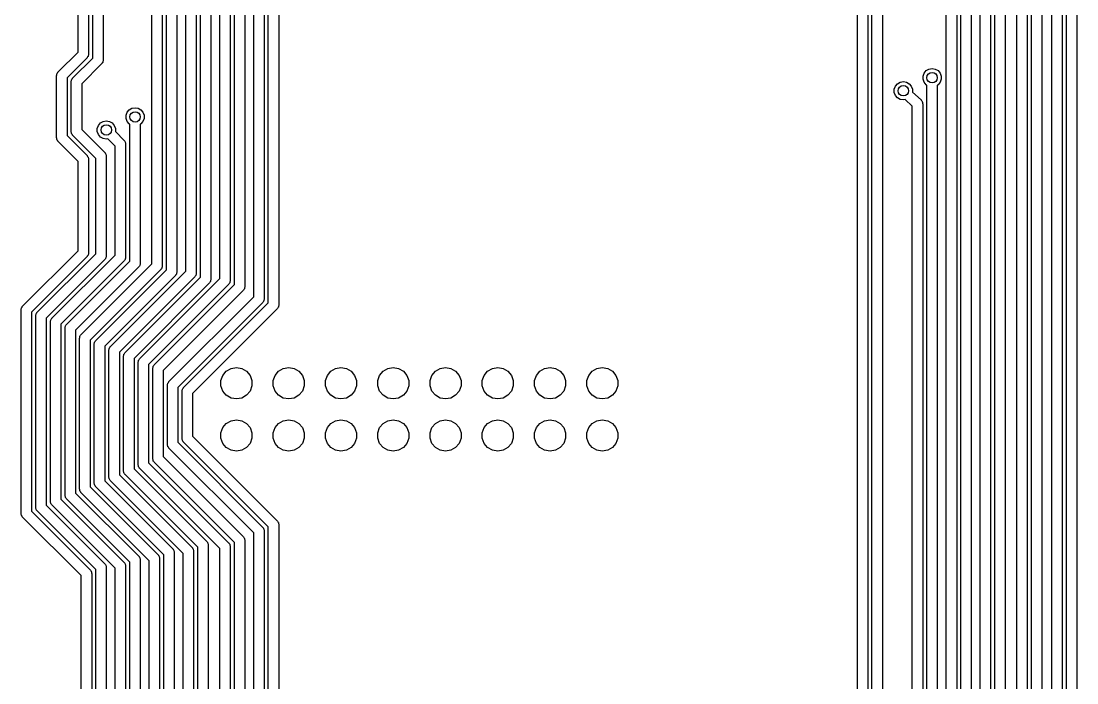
# Model space of a CAD drawing. Extents: x 25 to 346, y -457 to -16.
# Drawn here: x 205.3 to 256.6, y -261.8 to -229.7 of the extents above; entities that cross this region are included whole.
import ezdxf

# ---------------------------------------------------------------- set-up
doc = ezdxf.new("R2010")
doc.units = 0
doc.header["$MEASUREMENT"] = 0
doc.layers.add('BLACK', color=7, linetype='CONTINUOUS')

msp = doc.modelspace()

# ---------------------------------------------------------------- linework, layer by layer
at = {"layer": 'Black'}
for p, q in [((254.381, -293.053), (254.381, -42.2708)), ((254.889, -42.2708), (254.889, -293.053)), ((253.67, -328.536), (253.67, -44.479)), ((254.178, -44.3738), (254.178, -328.431)), ((255.372, -325.158), (255.372, -64.897)), ((255.88, -64.897), (255.88, -325.053)), ((256.083, -289.674), (256.083, -66.929)), ((256.591, -66.929), (256.591, -289.674)), ((252.603, -296.037), (252.603, -152.761)), ((253.111, -152.761), (253.111, -296.037)), ((252.4, -153.848), (252.4, -331.733)), ((251.892, -331.838), (251.892, -154.075)), ((250.241, -333.733), (250.241, -154.896)), ((250.749, -154.791), (250.749, -333.733)), ((250.952, -333.438), (250.952, -154.602)), ((251.46, -154.497), (251.46, -333.333)), ((217.297, -243.354), (217.297, -178.032)), ((217.805, -177.927), (217.805, -243.459)), ((216.586, -243.059), (216.586, -178.327)), ((217.094, -178.222), (217.094, -243.164)), ((215.646, -242.465), (215.646, -179.429)), ((216.154, -179.324), (216.154, -242.57)), ((212.852, -180.086), (212.852, -241.849)), ((213.995, -242.104), (213.995, -179.79)), ((214.503, -179.685), (214.503, -242.209)), ((214.935, -242.17), (214.935, -179.724)), ((215.443, -179.619), (215.443, -242.275)), ((211.633, -241.449), (211.633, -180.572)), ((212.141, -180.467), (212.141, -241.554)), ((212.344, -241.744), (212.344, -180.191)), ((213.284, -241.81), (213.284, -180.518)), ((213.792, -180.518), (213.792, -241.915)), ((208.763, -231.456), (208.763, -197.51)), ((246.634, -298.196), (246.634, -197.211)), ((247.142, -197.211), (247.142, -298.091)), ((209.271, -197.616), (209.271, -231.562)), ((245.923, -298.491), (245.923, -199.898)), ((246.431, -199.898), (246.431, -298.385)), ((208.051, -231.162), (208.051, -200.279)), ((208.559, -200.279), (208.559, -231.267)), ((207.084, -232.129), (208.051, -231.162)), ((208.536, -231.374), (208.517, -231.402)), ((208.538, -231.364), (208.536, -231.374)), ((208.544, -231.354), (208.538, -231.364)), ((208.55, -231.321), (208.544, -231.354)), ((208.558, -231.289), (208.55, -231.321)), ((208.559, -231.267), (208.557, -231.278)), ((208.557, -231.278), (208.558, -231.289)), ((208.485, -231.447), (207.518, -232.414)), ((207.796, -232.423), (208.763, -231.456)), ((209.196, -231.741), (208.229, -232.708)), ((208.491, -231.437), (208.485, -231.447)), ((208.5, -231.43), (208.491, -231.437)), ((208.517, -231.402), (208.5, -231.43)), ((209.203, -231.732), (209.196, -231.741)), ((209.211, -231.725), (209.203, -231.732)), ((209.228, -231.696), (209.211, -231.725)), ((209.247, -231.669), (209.228, -231.696)), ((209.25, -231.658), (209.247, -231.669)), ((209.255, -231.648), (209.25, -231.658)), ((209.261, -231.616), (209.255, -231.648)), ((209.27, -231.584), (209.261, -231.616)), ((209.271, -231.562), (209.269, -231.573)), ((209.269, -231.573), (209.27, -231.584)), ((207.01, -232.308), (207.012, -232.297)), ((207.01, -235.331), (207.01, -232.308)), ((207.011, -232.286), (207.02, -232.254)), ((207.012, -232.297), (207.011, -232.286)), ((207.02, -232.254), (207.025, -232.222)), ((207.025, -232.222), (207.031, -232.212)), ((207.031, -232.212), (207.034, -232.201)), ((207.034, -232.201), (207.053, -232.174)), ((207.053, -232.174), (207.069, -232.145)), ((207.069, -232.145), (207.078, -232.138)), ((207.078, -232.138), (207.084, -232.129)), ((207.518, -232.414), (207.518, -235.226)), ((207.789, -232.433), (207.796, -232.423)), ((249.116, -232.333), (249.169, -232.187)), ((249.116, -232.487), (249.116, -232.333)), ((249.169, -232.187), (249.268, -232.068)), ((249.268, -232.068), (249.402, -231.991)), ((249.402, -231.991), (249.555, -231.964)), ((249.555, -231.964), (249.708, -231.991)), ((249.708, -231.991), (249.842, -232.068)), ((249.842, -232.068), (249.941, -232.187)), ((249.941, -232.187), (249.994, -232.333)), ((249.994, -232.333), (249.994, -232.487)), ((207.721, -232.603), (207.723, -232.592)), ((207.721, -235.036), (207.721, -232.603)), ((207.722, -232.581), (207.731, -232.549)), ((207.723, -232.592), (207.722, -232.581)), ((207.731, -232.549), (207.737, -232.516)), ((207.737, -232.516), (207.742, -232.506)), ((207.742, -232.506), (207.745, -232.496)), ((207.745, -232.496), (207.764, -232.468)), ((207.764, -232.468), (207.781, -232.44)), ((207.781, -232.44), (207.789, -232.433)), ((208.229, -232.708), (208.229, -234.931)), ((247.719, -232.968), (247.772, -232.822)), ((247.772, -232.822), (247.871, -232.703)), ((247.871, -232.703), (248.005, -232.626)), ((248.005, -232.626), (248.158, -232.599)), ((248.158, -232.599), (248.311, -232.626)), ((248.311, -232.626), (248.445, -232.703)), ((248.445, -232.703), (248.544, -232.822)), ((248.544, -232.822), (248.597, -232.968)), ((249.169, -232.633), (249.116, -232.487)), ((249.268, -232.752), (249.169, -232.633)), ((249.301, -232.771), (249.268, -232.752)), ((249.301, -305.752), (249.301, -232.771)), ((249.842, -232.752), (249.809, -232.771)), ((249.809, -232.771), (249.809, -305.752)), ((249.941, -232.633), (249.842, -232.752)), ((249.994, -232.487), (249.941, -232.633)), ((247.719, -233.122), (247.719, -232.968)), ((247.772, -233.268), (247.719, -233.122)), ((247.871, -233.387), (247.772, -233.268)), ((248.005, -233.464), (247.871, -233.387)), ((248.597, -232.968), (248.597, -233.106)), ((248.597, -233.106), (249.016, -233.494)), ((210.533, -233.973), (210.667, -233.896)), ((210.667, -233.896), (210.82, -233.869)), ((210.82, -233.869), (210.973, -233.896)), ((210.973, -233.896), (211.107, -233.973)), ((248.158, -233.491), (248.005, -233.464)), ((248.249, -233.475), (248.158, -233.491)), ((248.59, -233.791), (248.249, -233.475)), ((248.59, -341.236), (248.59, -233.791)), ((249.016, -233.494), (249.026, -233.506)), ((249.026, -233.506), (249.038, -233.517)), ((249.038, -233.517), (249.053, -233.541)), ((249.053, -233.541), (249.07, -233.564)), ((249.07, -233.564), (249.074, -233.579)), ((249.074, -233.579), (249.082, -233.593)), ((249.082, -233.593), (249.087, -233.621)), ((249.087, -233.621), (249.096, -233.648)), ((249.096, -233.648), (249.095, -233.664)), ((249.095, -233.664), (249.098, -233.68)), ((249.098, -233.68), (249.098, -341.131)), ((210.381, -234.238), (210.434, -234.092)), ((210.381, -234.392), (210.381, -234.238)), ((210.434, -234.538), (210.381, -234.392)), ((210.434, -234.092), (210.533, -233.973)), ((211.107, -233.973), (211.206, -234.092)), ((211.206, -234.092), (211.259, -234.238)), ((211.259, -234.392), (211.206, -234.538)), ((211.259, -234.238), (211.259, -234.392)), ((208.229, -234.931), (209.349, -236.051)), ((208.984, -234.873), (209.037, -234.727)), ((208.984, -235.027), (208.984, -234.873)), ((209.037, -234.727), (209.136, -234.608)), ((209.136, -234.608), (209.27, -234.531)), ((209.27, -234.531), (209.423, -234.504)), ((209.423, -234.504), (209.576, -234.531)), ((209.576, -234.531), (209.71, -234.608)), ((209.71, -234.608), (209.809, -234.727)), ((209.809, -234.727), (209.862, -234.873)), ((209.862, -234.873), (209.862, -235.027)), ((210.533, -234.657), (210.434, -234.538)), ((210.566, -234.676), (210.533, -234.657)), ((210.566, -241.322), (210.566, -234.676)), ((211.107, -234.657), (211.074, -234.676)), ((211.074, -234.676), (211.074, -241.427)), ((211.206, -234.538), (211.107, -234.657)), ((207.012, -235.342), (207.01, -235.331)), ((207.011, -235.353), (207.012, -235.342)), ((207.02, -235.385), (207.011, -235.353)), ((207.025, -235.418), (207.02, -235.385)), ((207.031, -235.428), (207.025, -235.418)), ((207.034, -235.438), (207.031, -235.428)), ((207.053, -235.466), (207.034, -235.438)), ((207.069, -235.494), (207.053, -235.466)), ((207.078, -235.501), (207.069, -235.494)), ((207.084, -235.511), (207.078, -235.501)), ((207.518, -235.226), (208.485, -236.193)), ((207.723, -235.047), (207.721, -235.036)), ((207.722, -235.059), (207.723, -235.047)), ((207.731, -235.091), (207.722, -235.059)), ((207.737, -235.123), (207.731, -235.091)), ((207.742, -235.133), (207.737, -235.123)), ((207.745, -235.144), (207.742, -235.133)), ((207.764, -235.171), (207.745, -235.144)), ((207.781, -235.2), (207.764, -235.171)), ((207.789, -235.207), (207.781, -235.2)), ((207.796, -235.216), (207.789, -235.207)), ((208.915, -236.335), (207.796, -235.216)), ((209.037, -235.173), (208.984, -235.027)), ((209.136, -235.292), (209.037, -235.173)), ((209.27, -235.369), (209.136, -235.292)), ((209.423, -235.396), (209.27, -235.369)), ((209.497, -235.383), (209.423, -235.396)), ((209.855, -235.741), (209.497, -235.383)), ((209.862, -235.027), (209.862, -235.029)), ((209.862, -235.029), (210.288, -235.456)), ((210.288, -235.456), (210.295, -235.465)), ((210.295, -235.465), (210.303, -235.473)), ((210.303, -235.473), (210.32, -235.501)), ((210.32, -235.501), (210.339, -235.528)), ((208.051, -236.478), (207.084, -235.511)), ((209.855, -236.474), (209.855, -235.741)), ((210.339, -235.528), (210.342, -235.539)), ((210.342, -235.539), (210.347, -235.549)), ((210.347, -235.549), (210.353, -235.582)), ((210.353, -235.582), (210.362, -235.614)), ((210.362, -235.614), (210.361, -235.625)), ((210.361, -235.625), (210.363, -235.636)), ((210.363, -235.636), (210.363, -236.474)), ((208.051, -240.819), (208.051, -236.478)), ((208.485, -236.193), (208.491, -236.202)), ((208.491, -236.202), (208.5, -236.209)), ((208.5, -236.209), (208.517, -236.238)), ((208.517, -236.238), (208.536, -236.265)), ((208.536, -236.265), (208.538, -236.276)), ((208.538, -236.276), (208.544, -236.286)), ((208.544, -236.286), (208.55, -236.318)), ((208.55, -236.318), (208.558, -236.35)), ((208.558, -236.35), (208.557, -236.361)), ((208.557, -236.361), (208.559, -236.372)), ((208.559, -236.372), (208.559, -240.924)), ((208.915, -240.961), (208.915, -236.335)), ((209.349, -236.051), (209.355, -236.06)), ((209.355, -236.06), (209.364, -236.067)), ((209.364, -236.067), (209.38, -236.096)), ((209.38, -236.096), (209.399, -236.123)), ((209.399, -236.123), (209.402, -236.134)), ((209.402, -236.134), (209.408, -236.143)), ((209.408, -236.143), (209.413, -236.176)), ((209.413, -236.176), (209.422, -236.208)), ((209.422, -236.208), (209.421, -236.219)), ((209.421, -236.219), (209.423, -236.23)), ((209.423, -236.23), (209.423, -241.066)), ((209.855, -241.027), (209.855, -236.474)), ((210.363, -236.474), (210.363, -241.132)), ((205.357, -243.513), (208.051, -240.819)), ((208.485, -241.104), (205.791, -243.798)), ((206.068, -243.808), (208.915, -240.961)), ((206.78, -244.102), (209.855, -241.027)), ((208.491, -241.095), (208.485, -241.104)), ((208.5, -241.087), (208.491, -241.095)), ((208.517, -241.059), (208.5, -241.087)), ((208.536, -241.032), (208.517, -241.059)), ((208.538, -241.021), (208.536, -241.032)), ((208.544, -241.011), (208.538, -241.021)), ((208.55, -240.978), (208.544, -241.011)), ((208.558, -240.946), (208.55, -240.978)), ((208.559, -240.924), (208.557, -240.935)), ((208.557, -240.935), (208.558, -240.946)), ((209.413, -241.121), (209.408, -241.153)), ((209.422, -241.089), (209.413, -241.121)), ((209.423, -241.066), (209.421, -241.077)), ((209.421, -241.077), (209.422, -241.089)), ((210.363, -241.132), (210.361, -241.143)), ((210.361, -241.143), (210.362, -241.155)), ((209.349, -241.246), (206.502, -244.093)), ((210.288, -241.312), (207.213, -244.387)), ((207.491, -244.397), (210.566, -241.322)), ((211, -241.607), (207.924, -244.682)), ((208.202, -244.88), (211.633, -241.449)), ((209.355, -241.237), (209.349, -241.246)), ((209.364, -241.23), (209.355, -241.237)), ((209.38, -241.201), (209.364, -241.23)), ((209.399, -241.174), (209.38, -241.201)), ((209.402, -241.163), (209.399, -241.174)), ((209.408, -241.153), (209.402, -241.163)), ((210.295, -241.303), (210.288, -241.312)), ((210.303, -241.296), (210.295, -241.303)), ((210.32, -241.267), (210.303, -241.296)), ((210.339, -241.24), (210.32, -241.267)), ((210.342, -241.229), (210.339, -241.24)), ((210.347, -241.219), (210.342, -241.229)), ((210.353, -241.187), (210.347, -241.219)), ((210.362, -241.155), (210.353, -241.187)), ((211.006, -241.597), (211, -241.607)), ((211.015, -241.59), (211.006, -241.597)), ((211.031, -241.562), (211.015, -241.59)), ((211.05, -241.534), (211.031, -241.562)), ((211.053, -241.524), (211.05, -241.534)), ((211.059, -241.514), (211.053, -241.524)), ((211.064, -241.481), (211.059, -241.514)), ((211.073, -241.449), (211.064, -241.481)), ((211.074, -241.427), (211.072, -241.438)), ((211.072, -241.438), (211.073, -241.449)), ((212.12, -241.651), (212.117, -241.662)), ((212.125, -241.641), (212.12, -241.651)), ((212.131, -241.608), (212.125, -241.641)), ((212.14, -241.576), (212.131, -241.608)), ((212.141, -241.554), (212.139, -241.565)), ((212.139, -241.565), (212.14, -241.576)), ((212.066, -241.734), (208.636, -245.165)), ((208.913, -245.174), (212.344, -241.744)), ((212.778, -242.028), (209.347, -245.459)), ((209.624, -245.469), (213.284, -241.81)), ((213.717, -242.094), (210.058, -245.754)), ((210.336, -245.764), (213.995, -242.104)), ((211.047, -246.058), (214.935, -242.17)), ((212.073, -241.725), (212.066, -241.734)), ((212.081, -241.717), (212.073, -241.725)), ((212.098, -241.689), (212.081, -241.717)), ((212.117, -241.662), (212.098, -241.689)), ((212.784, -242.019), (212.778, -242.028)), ((212.793, -242.012), (212.784, -242.019)), ((212.809, -241.983), (212.793, -242.012)), ((212.828, -241.956), (212.809, -241.983)), ((212.831, -241.945), (212.828, -241.956)), ((212.837, -241.936), (212.831, -241.945)), ((212.842, -241.903), (212.837, -241.936)), ((212.851, -241.871), (212.842, -241.903)), ((212.852, -241.849), (212.85, -241.86)), ((212.85, -241.86), (212.851, -241.871)), ((213.724, -242.085), (213.717, -242.094)), ((213.732, -242.078), (213.724, -242.085)), ((213.749, -242.049), (213.732, -242.078)), ((213.768, -242.022), (213.749, -242.049)), ((213.771, -242.011), (213.768, -242.022)), ((213.776, -242.002), (213.771, -242.011)), ((213.782, -241.969), (213.776, -242.002)), ((213.791, -241.937), (213.782, -241.969)), ((213.792, -241.915), (213.79, -241.926)), ((213.79, -241.926), (213.791, -241.937)), ((214.429, -242.389), (210.769, -246.048)), ((215.368, -242.455), (211.48, -246.343)), ((211.758, -246.353), (215.646, -242.465)), ((214.435, -242.38), (214.429, -242.389)), ((214.444, -242.373), (214.435, -242.38)), ((214.46, -242.344), (214.444, -242.373)), ((214.479, -242.317), (214.46, -242.344)), ((214.482, -242.306), (214.479, -242.317)), ((214.488, -242.296), (214.482, -242.306)), ((214.493, -242.264), (214.488, -242.296)), ((214.502, -242.232), (214.493, -242.264)), ((214.503, -242.209), (214.501, -242.22)), ((214.501, -242.22), (214.502, -242.232)), ((215.375, -242.446), (215.368, -242.455)), ((215.383, -242.439), (215.375, -242.446)), ((215.4, -242.41), (215.383, -242.439)), ((215.419, -242.383), (215.4, -242.41)), ((215.422, -242.372), (215.419, -242.383)), ((215.427, -242.362), (215.422, -242.372)), ((215.433, -242.33), (215.427, -242.362)), ((215.442, -242.298), (215.433, -242.33)), ((215.443, -242.275), (215.441, -242.286)), ((215.441, -242.286), (215.442, -242.298)), ((216.13, -242.677), (216.111, -242.705)), ((216.133, -242.667), (216.13, -242.677)), ((216.139, -242.657), (216.133, -242.667)), ((216.144, -242.624), (216.139, -242.657)), ((216.153, -242.592), (216.144, -242.624)), ((216.154, -242.57), (216.152, -242.581)), ((216.152, -242.581), (216.153, -242.592)), ((216.08, -242.75), (212.192, -246.638)), ((212.469, -247.176), (216.586, -243.059)), ((216.086, -242.74), (216.08, -242.75)), ((216.095, -242.733), (216.086, -242.74)), ((216.111, -242.705), (216.095, -242.733)), ((217.093, -243.187), (217.084, -243.219)), ((217.094, -243.164), (217.092, -243.175)), ((217.092, -243.175), (217.093, -243.187)), ((205.283, -243.693), (205.285, -243.682)), ((205.283, -253.578), (205.283, -243.693)), ((205.284, -243.671), (205.292, -243.639)), ((205.285, -243.682), (205.284, -243.671)), ((205.292, -243.639), (205.298, -243.606)), ((205.298, -243.606), (205.304, -243.596)), ((205.304, -243.596), (205.306, -243.586)), ((205.306, -243.586), (205.326, -243.558)), ((205.326, -243.558), (205.342, -243.53)), ((205.342, -243.53), (205.351, -243.522)), ((205.351, -243.522), (205.357, -243.513)), ((217.019, -243.344), (212.903, -247.461)), ((213.18, -247.47), (217.297, -243.354)), ((217.731, -243.639), (213.614, -247.755)), ((217.026, -243.335), (217.019, -243.344)), ((217.034, -243.328), (217.026, -243.335)), ((217.051, -243.299), (217.034, -243.328)), ((217.07, -243.272), (217.051, -243.299)), ((217.073, -243.261), (217.07, -243.272)), ((217.078, -243.251), (217.073, -243.261)), ((217.084, -243.219), (217.078, -243.251)), ((217.737, -243.629), (217.731, -243.639)), ((217.746, -243.622), (217.737, -243.629)), ((217.762, -243.594), (217.746, -243.622)), ((217.781, -243.566), (217.762, -243.594)), ((217.784, -243.556), (217.781, -243.566)), ((217.79, -243.546), (217.784, -243.556)), ((217.795, -243.513), (217.79, -243.546)), ((217.804, -243.481), (217.795, -243.513)), ((217.805, -243.459), (217.803, -243.47)), ((217.803, -243.47), (217.804, -243.481)), ((205.791, -243.798), (205.791, -253.473)), ((205.994, -243.987), (205.996, -243.976)), ((205.994, -253.283), (205.994, -243.987)), ((205.995, -243.965), (206.003, -243.933)), ((205.996, -243.976), (205.995, -243.965)), ((206.003, -243.933), (206.009, -243.901)), ((206.009, -243.901), (206.015, -243.891)), ((206.015, -243.891), (206.018, -243.88)), ((206.018, -243.88), (206.037, -243.853)), ((206.037, -243.853), (206.053, -243.824)), ((206.053, -243.824), (206.062, -243.817)), ((206.062, -243.817), (206.068, -243.808)), ((206.502, -244.093), (206.502, -253.178)), ((206.715, -244.228), (206.72, -244.195)), ((206.72, -244.195), (206.726, -244.186)), ((206.726, -244.186), (206.729, -244.175)), ((206.729, -244.175), (206.748, -244.148)), ((206.748, -244.148), (206.765, -244.119)), ((206.765, -244.119), (206.773, -244.112)), ((206.773, -244.112), (206.78, -244.102)), ((206.705, -244.282), (206.707, -244.271)), ((206.705, -252.989), (206.705, -244.282)), ((206.706, -244.26), (206.715, -244.228)), ((206.707, -244.271), (206.706, -244.26)), ((207.213, -244.387), (207.213, -252.884)), ((207.416, -244.577), (207.418, -244.566)), ((207.416, -252.694), (207.416, -244.577)), ((207.417, -244.555), (207.426, -244.522)), ((207.418, -244.566), (207.417, -244.555)), ((207.426, -244.522), (207.432, -244.49)), ((207.432, -244.49), (207.437, -244.48)), ((207.437, -244.48), (207.44, -244.469)), ((207.44, -244.469), (207.459, -244.442)), ((207.459, -244.442), (207.476, -244.413)), ((207.476, -244.413), (207.484, -244.406)), ((207.484, -244.406), (207.491, -244.397)), ((207.924, -244.682), (207.924, -252.589)), ((208.128, -245.059), (208.129, -245.048)), ((208.128, -252.4), (208.128, -245.059)), ((208.129, -245.037), (208.137, -245.005)), ((208.129, -245.048), (208.129, -245.037)), ((208.137, -245.005), (208.143, -244.973)), ((208.143, -244.973), (208.148, -244.963)), ((208.148, -244.963), (208.151, -244.952)), ((208.151, -244.952), (208.17, -244.925)), ((208.17, -244.925), (208.187, -244.896)), ((208.187, -244.896), (208.196, -244.889)), ((208.196, -244.889), (208.202, -244.88)), ((208.636, -245.165), (208.636, -252.294)), ((208.86, -245.257), (208.863, -245.247)), ((208.863, -245.247), (208.882, -245.22)), ((208.882, -245.22), (208.898, -245.191)), ((208.898, -245.191), (208.907, -245.184)), ((208.907, -245.184), (208.913, -245.174)), ((208.839, -245.354), (208.841, -245.343)), ((208.839, -252.105), (208.839, -245.354)), ((208.84, -245.332), (208.848, -245.3)), ((208.841, -245.343), (208.84, -245.332)), ((208.848, -245.3), (208.854, -245.267)), ((208.854, -245.267), (208.86, -245.257)), ((209.347, -245.459), (209.347, -252)), ((209.55, -245.649), (209.552, -245.638)), ((209.55, -251.81), (209.55, -245.649)), ((209.551, -245.627), (209.56, -245.594)), ((209.552, -245.638), (209.551, -245.627)), ((209.56, -245.594), (209.565, -245.562)), ((209.565, -245.562), (209.571, -245.552)), ((209.571, -245.552), (209.574, -245.541)), ((209.574, -245.541), (209.593, -245.514)), ((209.593, -245.514), (209.609, -245.485)), ((209.609, -245.485), (209.618, -245.478)), ((209.618, -245.478), (209.624, -245.469)), ((210.058, -245.754), (210.058, -251.705)), ((210.329, -245.773), (210.336, -245.764)), ((210.261, -245.943), (210.263, -245.932)), ((210.261, -251.516), (210.261, -245.943)), ((210.262, -245.921), (210.271, -245.889)), ((210.263, -245.932), (210.262, -245.921)), ((210.271, -245.889), (210.276, -245.856)), ((210.276, -245.856), (210.282, -245.847)), ((210.282, -245.847), (210.285, -245.836)), ((210.285, -245.836), (210.304, -245.809)), ((210.304, -245.809), (210.321, -245.78)), ((210.321, -245.78), (210.329, -245.773)), ((210.769, -246.048), (210.769, -251.411)), ((210.972, -246.238), (210.974, -246.227)), ((210.972, -251.221), (210.972, -246.238)), ((210.973, -246.216), (210.982, -246.184)), ((210.974, -246.227), (210.973, -246.216)), ((210.982, -246.184), (210.988, -246.151)), ((210.988, -246.151), (210.993, -246.141)), ((210.993, -246.141), (210.996, -246.13)), ((210.996, -246.13), (211.015, -246.103)), ((211.015, -246.103), (211.032, -246.075)), ((211.032, -246.075), (211.04, -246.067)), ((211.04, -246.067), (211.047, -246.058)), ((211.48, -246.343), (211.48, -251.116)), ((211.684, -246.532), (211.686, -246.521)), ((211.684, -250.927), (211.684, -246.532)), ((211.685, -246.51), (211.693, -246.478)), ((211.686, -246.521), (211.685, -246.51)), ((211.693, -246.478), (211.699, -246.446)), ((211.699, -246.446), (211.704, -246.436)), ((211.704, -246.436), (211.707, -246.425)), ((211.707, -246.425), (211.726, -246.398)), ((211.726, -246.398), (211.743, -246.369)), ((211.743, -246.369), (211.752, -246.362)), ((211.752, -246.362), (211.758, -246.353)), ((212.192, -246.638), (212.192, -250.821)), ((215.085, -246.874), (215.256, -246.67)), ((215.256, -246.67), (215.486, -246.538)), ((215.486, -246.538), (215.748, -246.491)), ((215.748, -246.491), (216.009, -246.538)), ((216.009, -246.538), (216.239, -246.67)), ((216.239, -246.67), (216.41, -246.874)), ((217.625, -246.874), (217.796, -246.67)), ((217.796, -246.67), (218.026, -246.538)), ((218.026, -246.538), (218.288, -246.491)), ((218.288, -246.491), (218.549, -246.538)), ((218.549, -246.538), (218.779, -246.67)), ((218.779, -246.67), (218.95, -246.874)), ((220.165, -246.874), (220.336, -246.67)), ((220.336, -246.67), (220.566, -246.538)), ((220.566, -246.538), (220.828, -246.491)), ((220.828, -246.491), (221.089, -246.538)), ((221.089, -246.538), (221.319, -246.67)), ((221.319, -246.67), (221.49, -246.874)), ((222.705, -246.874), (222.876, -246.67)), ((222.876, -246.67), (223.106, -246.538)), ((223.106, -246.538), (223.368, -246.491)), ((223.368, -246.491), (223.629, -246.538)), ((223.629, -246.538), (223.859, -246.67)), ((223.859, -246.67), (224.03, -246.874)), ((225.245, -246.874), (225.416, -246.67)), ((225.416, -246.67), (225.646, -246.538)), ((225.646, -246.538), (225.908, -246.491)), ((225.908, -246.491), (226.169, -246.538)), ((226.169, -246.538), (226.399, -246.67)), ((226.399, -246.67), (226.57, -246.874)), ((227.785, -246.874), (227.956, -246.67)), ((227.956, -246.67), (228.186, -246.538)), ((228.186, -246.538), (228.448, -246.491)), ((228.448, -246.491), (228.709, -246.538)), ((228.709, -246.538), (228.939, -246.67)), ((228.939, -246.67), (229.11, -246.874)), ((230.325, -246.874), (230.496, -246.67)), ((230.496, -246.67), (230.726, -246.538)), ((230.726, -246.538), (230.988, -246.491)), ((230.988, -246.491), (231.249, -246.538)), ((231.249, -246.538), (231.479, -246.67)), ((231.479, -246.67), (231.65, -246.874)), ((232.865, -246.874), (233.036, -246.67)), ((233.036, -246.67), (233.266, -246.538)), ((233.266, -246.538), (233.528, -246.491)), ((233.528, -246.491), (233.789, -246.538)), ((233.789, -246.538), (234.019, -246.67)), ((234.019, -246.67), (234.19, -246.874)), ((212.396, -247.333), (212.404, -247.301)), ((212.404, -247.301), (212.41, -247.269)), ((212.41, -247.269), (212.416, -247.259)), ((212.416, -247.259), (212.419, -247.248)), ((212.419, -247.248), (212.438, -247.221)), ((212.438, -247.221), (212.454, -247.192)), ((212.454, -247.192), (212.463, -247.185)), ((212.463, -247.185), (212.469, -247.176)), ((214.994, -247.123), (215.085, -246.874)), ((214.994, -247.389), (214.994, -247.123)), ((216.41, -246.874), (216.501, -247.123)), ((216.501, -247.123), (216.501, -247.389)), ((217.534, -247.123), (217.625, -246.874)), ((217.534, -247.389), (217.534, -247.123)), ((218.95, -246.874), (219.041, -247.123)), ((219.041, -247.123), (219.041, -247.389)), ((220.074, -247.123), (220.165, -246.874)), ((220.074, -247.389), (220.074, -247.123)), ((221.49, -246.874), (221.581, -247.123)), ((221.581, -247.123), (221.581, -247.389)), ((222.614, -247.123), (222.705, -246.874)), ((222.614, -247.389), (222.614, -247.123)), ((224.03, -246.874), (224.121, -247.123)), ((224.121, -247.123), (224.121, -247.389)), ((225.154, -247.123), (225.245, -246.874)), ((225.154, -247.389), (225.154, -247.123)), ((226.57, -246.874), (226.661, -247.123)), ((226.661, -247.123), (226.661, -247.389)), ((227.694, -247.123), (227.785, -246.874)), ((227.694, -247.389), (227.694, -247.123)), ((229.11, -246.874), (229.201, -247.123)), ((229.201, -247.123), (229.201, -247.389)), ((230.234, -247.123), (230.325, -246.874)), ((230.234, -247.389), (230.234, -247.123)), ((231.65, -246.874), (231.741, -247.123)), ((231.741, -247.123), (231.741, -247.389)), ((232.774, -247.123), (232.865, -246.874)), ((232.774, -247.389), (232.774, -247.123)), ((234.19, -246.874), (234.281, -247.123)), ((234.281, -247.123), (234.281, -247.389)), ((212.395, -247.355), (212.397, -247.344)), ((212.395, -250.231), (212.395, -247.355)), ((212.397, -247.344), (212.396, -247.333)), ((212.903, -247.461), (212.903, -250.125)), ((213.106, -247.65), (213.108, -247.639)), ((213.106, -249.936), (213.106, -247.65)), ((213.107, -247.628), (213.116, -247.596)), ((213.108, -247.639), (213.107, -247.628)), ((213.116, -247.596), (213.121, -247.563)), ((213.121, -247.563), (213.127, -247.553)), ((213.127, -247.553), (213.13, -247.543)), ((213.13, -247.543), (213.149, -247.515)), ((213.149, -247.515), (213.165, -247.487)), ((213.165, -247.487), (213.174, -247.48)), ((213.174, -247.48), (213.18, -247.47)), ((213.614, -247.755), (213.614, -249.831)), ((215.085, -247.639), (214.994, -247.389)), ((215.256, -247.842), (215.085, -247.639)), ((216.41, -247.639), (216.239, -247.842)), ((216.501, -247.389), (216.41, -247.639)), ((217.625, -247.639), (217.534, -247.389)), ((217.796, -247.842), (217.625, -247.639)), ((218.95, -247.639), (218.779, -247.842)), ((219.041, -247.389), (218.95, -247.639)), ((220.165, -247.639), (220.074, -247.389)), ((220.336, -247.842), (220.165, -247.639)), ((221.49, -247.639), (221.319, -247.842)), ((221.581, -247.389), (221.49, -247.639)), ((222.705, -247.639), (222.614, -247.389)), ((222.876, -247.842), (222.705, -247.639)), ((224.03, -247.639), (223.859, -247.842)), ((224.121, -247.389), (224.03, -247.639)), ((225.245, -247.639), (225.154, -247.389)), ((225.416, -247.842), (225.245, -247.639)), ((226.57, -247.639), (226.399, -247.842)), ((226.661, -247.389), (226.57, -247.639)), ((227.785, -247.639), (227.694, -247.389)), ((227.956, -247.842), (227.785, -247.639)), ((229.11, -247.639), (228.939, -247.842)), ((229.201, -247.389), (229.11, -247.639)), ((230.325, -247.639), (230.234, -247.389)), ((230.496, -247.842), (230.325, -247.639)), ((231.65, -247.639), (231.479, -247.842)), ((231.741, -247.389), (231.65, -247.639)), ((232.865, -247.639), (232.774, -247.389)), ((233.036, -247.842), (232.865, -247.639)), ((234.19, -247.639), (234.019, -247.842)), ((234.281, -247.389), (234.19, -247.639)), ((215.486, -247.975), (215.256, -247.842)), ((215.748, -248.021), (215.486, -247.975)), ((216.009, -247.975), (215.748, -248.021)), ((216.239, -247.842), (216.009, -247.975)), ((218.026, -247.975), (217.796, -247.842)), ((218.288, -248.021), (218.026, -247.975)), ((218.549, -247.975), (218.288, -248.021)), ((218.779, -247.842), (218.549, -247.975)), ((220.566, -247.975), (220.336, -247.842)), ((220.828, -248.021), (220.566, -247.975)), ((221.089, -247.975), (220.828, -248.021)), ((221.319, -247.842), (221.089, -247.975)), ((223.106, -247.975), (222.876, -247.842)), ((223.368, -248.021), (223.106, -247.975)), ((223.629, -247.975), (223.368, -248.021)), ((223.859, -247.842), (223.629, -247.975)), ((225.646, -247.975), (225.416, -247.842)), ((225.908, -248.021), (225.646, -247.975)), ((226.169, -247.975), (225.908, -248.021)), ((226.399, -247.842), (226.169, -247.975)), ((228.186, -247.975), (227.956, -247.842)), ((228.448, -248.021), (228.186, -247.975)), ((228.709, -247.975), (228.448, -248.021)), ((228.939, -247.842), (228.709, -247.975)), ((230.726, -247.975), (230.496, -247.842)), ((230.988, -248.021), (230.726, -247.975)), ((231.249, -247.975), (230.988, -248.021)), ((231.479, -247.842), (231.249, -247.975)), ((233.266, -247.975), (233.036, -247.842)), ((233.528, -248.021), (233.266, -247.975)), ((233.789, -247.975), (233.528, -248.021)), ((234.019, -247.842), (233.789, -247.975)), ((215.085, -249.414), (215.256, -249.21)), ((215.256, -249.21), (215.486, -249.078)), ((215.486, -249.078), (215.748, -249.031)), ((215.748, -249.031), (216.009, -249.078)), ((216.009, -249.078), (216.239, -249.21)), ((216.239, -249.21), (216.41, -249.414)), ((217.625, -249.414), (217.796, -249.21)), ((217.796, -249.21), (218.026, -249.078)), ((218.026, -249.078), (218.288, -249.031)), ((218.288, -249.031), (218.549, -249.078)), ((218.549, -249.078), (218.779, -249.21)), ((218.779, -249.21), (218.95, -249.414)), ((220.165, -249.414), (220.336, -249.21)), ((220.336, -249.21), (220.566, -249.078)), ((220.566, -249.078), (220.828, -249.031)), ((220.828, -249.031), (221.089, -249.078)), ((221.089, -249.078), (221.319, -249.21)), ((221.319, -249.21), (221.49, -249.414)), ((222.705, -249.414), (222.876, -249.21)), ((222.876, -249.21), (223.106, -249.078)), ((223.106, -249.078), (223.368, -249.031)), ((223.368, -249.031), (223.629, -249.078)), ((223.629, -249.078), (223.859, -249.21)), ((223.859, -249.21), (224.03, -249.414)), ((225.245, -249.414), (225.416, -249.21)), ((225.416, -249.21), (225.646, -249.078)), ((225.646, -249.078), (225.908, -249.031)), ((225.908, -249.031), (226.169, -249.078)), ((226.169, -249.078), (226.399, -249.21)), ((226.399, -249.21), (226.57, -249.414)), ((227.785, -249.414), (227.956, -249.21)), ((227.956, -249.21), (228.186, -249.078)), ((228.186, -249.078), (228.448, -249.031)), ((228.448, -249.031), (228.709, -249.078)), ((228.709, -249.078), (228.939, -249.21)), ((228.939, -249.21), (229.11, -249.414)), ((230.325, -249.414), (230.496, -249.21)), ((230.496, -249.21), (230.726, -249.078)), ((230.726, -249.078), (230.988, -249.031)), ((230.988, -249.031), (231.249, -249.078)), ((231.249, -249.078), (231.479, -249.21)), ((231.479, -249.21), (231.65, -249.414)), ((232.865, -249.414), (233.036, -249.21)), ((233.036, -249.21), (233.266, -249.078)), ((233.266, -249.078), (233.528, -249.031)), ((233.528, -249.031), (233.789, -249.078)), ((233.789, -249.078), (234.019, -249.21)), ((234.019, -249.21), (234.19, -249.414)), ((213.614, -249.831), (217.731, -253.947)), ((214.994, -249.663), (215.085, -249.414)), ((214.994, -249.929), (214.994, -249.663)), ((216.41, -249.414), (216.501, -249.663)), ((216.501, -249.663), (216.501, -249.929)), ((217.534, -249.663), (217.625, -249.414)), ((217.534, -249.929), (217.534, -249.663)), ((218.95, -249.414), (219.041, -249.663)), ((219.041, -249.663), (219.041, -249.929)), ((220.074, -249.663), (220.165, -249.414)), ((220.074, -249.929), (220.074, -249.663)), ((221.49, -249.414), (221.581, -249.663)), ((221.581, -249.663), (221.581, -249.929)), ((222.614, -249.663), (222.705, -249.414)), ((222.614, -249.929), (222.614, -249.663)), ((224.03, -249.414), (224.121, -249.663)), ((224.121, -249.663), (224.121, -249.929)), ((225.154, -249.663), (225.245, -249.414)), ((225.154, -249.929), (225.154, -249.663)), ((226.57, -249.414), (226.661, -249.663)), ((226.661, -249.663), (226.661, -249.929)), ((227.694, -249.663), (227.785, -249.414)), ((227.694, -249.929), (227.694, -249.663)), ((229.11, -249.414), (229.201, -249.663)), ((229.201, -249.663), (229.201, -249.929)), ((230.234, -249.663), (230.325, -249.414)), ((230.234, -249.929), (230.234, -249.663)), ((231.65, -249.414), (231.741, -249.663)), ((231.741, -249.663), (231.741, -249.929)), ((232.774, -249.663), (232.865, -249.414)), ((232.774, -249.929), (232.774, -249.663)), ((234.19, -249.414), (234.281, -249.663)), ((234.281, -249.663), (234.281, -249.929)), ((212.397, -250.242), (212.395, -250.231)), ((212.396, -250.253), (212.397, -250.242)), ((212.404, -250.285), (212.396, -250.253)), ((212.41, -250.317), (212.404, -250.285)), ((212.416, -250.327), (212.41, -250.317)), ((212.419, -250.338), (212.416, -250.327)), ((212.438, -250.365), (212.419, -250.338)), ((212.454, -250.394), (212.438, -250.365)), ((212.903, -250.125), (217.019, -254.242)), ((213.108, -249.947), (213.106, -249.936)), ((213.107, -249.958), (213.108, -249.947)), ((213.116, -249.99), (213.107, -249.958)), ((213.121, -250.023), (213.116, -249.99)), ((213.127, -250.033), (213.121, -250.023)), ((213.13, -250.043), (213.127, -250.033)), ((213.149, -250.071), (213.13, -250.043)), ((213.165, -250.099), (213.149, -250.071)), ((213.174, -250.106), (213.165, -250.099)), ((213.18, -250.116), (213.174, -250.106)), ((217.297, -254.232), (213.18, -250.116)), ((215.085, -250.179), (214.994, -249.929)), ((215.256, -250.382), (215.085, -250.179)), ((215.486, -250.515), (215.256, -250.382)), ((216.239, -250.382), (216.009, -250.515)), ((216.41, -250.179), (216.239, -250.382)), ((216.501, -249.929), (216.41, -250.179)), ((217.625, -250.179), (217.534, -249.929)), ((217.796, -250.382), (217.625, -250.179)), ((218.026, -250.515), (217.796, -250.382)), ((218.779, -250.382), (218.549, -250.515)), ((218.95, -250.179), (218.779, -250.382)), ((219.041, -249.929), (218.95, -250.179)), ((220.165, -250.179), (220.074, -249.929)), ((220.336, -250.382), (220.165, -250.179)), ((220.566, -250.515), (220.336, -250.382)), ((221.319, -250.382), (221.089, -250.515)), ((221.49, -250.179), (221.319, -250.382)), ((221.581, -249.929), (221.49, -250.179)), ((222.705, -250.179), (222.614, -249.929)), ((222.876, -250.382), (222.705, -250.179)), ((223.106, -250.515), (222.876, -250.382)), ((223.859, -250.382), (223.629, -250.515)), ((224.03, -250.179), (223.859, -250.382)), ((224.121, -249.929), (224.03, -250.179)), ((225.245, -250.179), (225.154, -249.929)), ((225.416, -250.382), (225.245, -250.179)), ((225.646, -250.515), (225.416, -250.382)), ((226.399, -250.382), (226.169, -250.515)), ((226.57, -250.179), (226.399, -250.382)), ((226.661, -249.929), (226.57, -250.179)), ((227.785, -250.179), (227.694, -249.929)), ((227.956, -250.382), (227.785, -250.179)), ((228.186, -250.515), (227.956, -250.382)), ((228.939, -250.382), (228.709, -250.515)), ((229.11, -250.179), (228.939, -250.382)), ((229.201, -249.929), (229.11, -250.179)), ((230.325, -250.179), (230.234, -249.929)), ((230.496, -250.382), (230.325, -250.179)), ((230.726, -250.515), (230.496, -250.382)), ((231.479, -250.382), (231.249, -250.515)), ((231.65, -250.179), (231.479, -250.382)), ((231.741, -249.929), (231.65, -250.179)), ((232.865, -250.179), (232.774, -249.929)), ((233.036, -250.382), (232.865, -250.179)), ((233.266, -250.515), (233.036, -250.382)), ((234.019, -250.382), (233.789, -250.515)), ((234.19, -250.179), (234.019, -250.382)), ((234.281, -249.929), (234.19, -250.179)), ((212.192, -250.821), (216.08, -254.709)), ((212.463, -250.401), (212.454, -250.394)), ((212.469, -250.41), (212.463, -250.401)), ((216.586, -254.527), (212.469, -250.41)), ((215.748, -250.561), (215.486, -250.515)), ((216.009, -250.515), (215.748, -250.561)), ((218.288, -250.561), (218.026, -250.515)), ((218.549, -250.515), (218.288, -250.561)), ((220.828, -250.561), (220.566, -250.515)), ((221.089, -250.515), (220.828, -250.561)), ((223.368, -250.561), (223.106, -250.515)), ((223.629, -250.515), (223.368, -250.561)), ((225.908, -250.561), (225.646, -250.515)), ((226.169, -250.515), (225.908, -250.561)), ((228.448, -250.561), (228.186, -250.515)), ((228.709, -250.515), (228.448, -250.561)), ((230.988, -250.561), (230.726, -250.515)), ((231.249, -250.515), (230.988, -250.561)), ((233.528, -250.561), (233.266, -250.515)), ((233.789, -250.515), (233.528, -250.561)), ((210.974, -251.232), (210.972, -251.221)), ((210.973, -251.243), (210.974, -251.232)), ((210.982, -251.275), (210.973, -251.243)), ((210.988, -251.308), (210.982, -251.275)), ((210.993, -251.318), (210.988, -251.308)), ((210.996, -251.329), (210.993, -251.318)), ((211.015, -251.356), (210.996, -251.329)), ((211.032, -251.384), (211.015, -251.356)), ((211.04, -251.392), (211.032, -251.384)), ((211.047, -251.401), (211.04, -251.392)), ((214.935, -255.289), (211.047, -251.401)), ((211.48, -251.116), (215.368, -255.004)), ((211.686, -250.938), (211.684, -250.927)), ((211.685, -250.949), (211.686, -250.938)), ((211.693, -250.981), (211.685, -250.949)), ((211.699, -251.013), (211.693, -250.981)), ((211.704, -251.023), (211.699, -251.013)), ((211.707, -251.034), (211.704, -251.023)), ((211.726, -251.061), (211.707, -251.034)), ((211.743, -251.09), (211.726, -251.061)), ((211.752, -251.097), (211.743, -251.09)), ((211.758, -251.106), (211.752, -251.097)), ((215.646, -254.994), (211.758, -251.106)), ((209.552, -251.821), (209.55, -251.81)), ((209.551, -251.832), (209.552, -251.821)), ((209.56, -251.865), (209.551, -251.832)), ((209.565, -251.897), (209.56, -251.865)), ((209.571, -251.907), (209.565, -251.897)), ((209.574, -251.918), (209.571, -251.907)), ((209.593, -251.945), (209.574, -251.918)), ((210.058, -251.705), (213.59, -255.238)), ((210.263, -251.527), (210.261, -251.516)), ((210.262, -251.538), (210.263, -251.527)), ((210.271, -251.57), (210.262, -251.538)), ((210.276, -251.603), (210.271, -251.57)), ((210.282, -251.612), (210.276, -251.603)), ((210.285, -251.623), (210.282, -251.612)), ((210.304, -251.65), (210.285, -251.623)), ((210.321, -251.679), (210.304, -251.65)), ((210.329, -251.686), (210.321, -251.679)), ((210.336, -251.695), (210.329, -251.686)), ((213.868, -255.228), (210.336, -251.695)), ((210.769, -251.411), (214.302, -254.943)), ((208.129, -252.411), (208.128, -252.4)), ((208.129, -252.422), (208.129, -252.411)), ((208.137, -252.454), (208.129, -252.422)), ((208.636, -252.294), (211.939, -255.598)), ((208.841, -252.116), (208.839, -252.105)), ((208.84, -252.127), (208.841, -252.116)), ((208.848, -252.159), (208.84, -252.127)), ((208.854, -252.192), (208.848, -252.159)), ((208.86, -252.202), (208.854, -252.192)), ((208.863, -252.212), (208.86, -252.202)), ((208.882, -252.239), (208.863, -252.212)), ((208.898, -252.268), (208.882, -252.239)), ((208.907, -252.275), (208.898, -252.268)), ((208.913, -252.285), (208.907, -252.275)), ((212.217, -255.588), (208.913, -252.285)), ((209.347, -252), (212.651, -255.304)), ((209.609, -251.974), (209.593, -251.945)), ((209.618, -251.981), (209.609, -251.974)), ((209.624, -251.99), (209.618, -251.981)), ((213.157, -255.522), (209.624, -251.99)), ((207.213, -252.884), (210.288, -255.959)), ((207.418, -252.705), (207.416, -252.694)), ((207.417, -252.716), (207.418, -252.705)), ((207.426, -252.748), (207.417, -252.716)), ((207.432, -252.781), (207.426, -252.748)), ((207.437, -252.791), (207.432, -252.781)), ((207.44, -252.801), (207.437, -252.791)), ((207.459, -252.829), (207.44, -252.801)), ((207.476, -252.857), (207.459, -252.829)), ((207.484, -252.865), (207.476, -252.857)), ((207.491, -252.874), (207.484, -252.865)), ((210.566, -255.949), (207.491, -252.874)), ((207.924, -252.589), (211, -255.664)), ((208.143, -252.486), (208.137, -252.454)), ((208.148, -252.496), (208.143, -252.486)), ((208.151, -252.507), (208.148, -252.496)), ((208.17, -252.534), (208.151, -252.507)), ((208.187, -252.563), (208.17, -252.534)), ((208.196, -252.57), (208.187, -252.563)), ((208.202, -252.579), (208.196, -252.57)), ((211.506, -255.883), (208.202, -252.579)), ((205.996, -253.294), (205.994, -253.283)), ((205.995, -253.305), (205.996, -253.294)), ((206.003, -253.338), (205.995, -253.305)), ((206.009, -253.37), (206.003, -253.338)), ((206.015, -253.38), (206.009, -253.37)), ((206.018, -253.391), (206.015, -253.38)), ((206.037, -253.418), (206.018, -253.391)), ((206.053, -253.447), (206.037, -253.418)), ((206.062, -253.454), (206.053, -253.447)), ((206.068, -253.463), (206.062, -253.454)), ((206.502, -253.178), (209.349, -256.025)), ((206.707, -253), (206.705, -252.989)), ((206.706, -253.011), (206.707, -253)), ((206.715, -253.043), (206.706, -253.011)), ((206.72, -253.076), (206.715, -253.043)), ((206.726, -253.085), (206.72, -253.076)), ((206.729, -253.096), (206.726, -253.085)), ((206.748, -253.123), (206.729, -253.096)), ((206.765, -253.152), (206.748, -253.123)), ((206.773, -253.159), (206.765, -253.152)), ((206.78, -253.168), (206.773, -253.159)), ((209.855, -256.244), (206.78, -253.168)), ((205.285, -253.589), (205.283, -253.578)), ((205.284, -253.6), (205.285, -253.589)), ((205.292, -253.632), (205.284, -253.6)), ((205.298, -253.665), (205.292, -253.632)), ((205.304, -253.674), (205.298, -253.665)), ((205.306, -253.685), (205.304, -253.674)), ((205.326, -253.712), (205.306, -253.685)), ((205.342, -253.741), (205.326, -253.712)), ((205.351, -253.748), (205.342, -253.741)), ((205.357, -253.758), (205.351, -253.748)), ((208.204, -256.604), (205.357, -253.758)), ((205.791, -253.473), (208.637, -256.319)), ((208.915, -256.31), (206.068, -253.463)), ((217.731, -253.947), (217.737, -253.957)), ((217.737, -253.957), (217.746, -253.964)), ((217.746, -253.964), (217.762, -253.992)), ((217.019, -254.242), (217.026, -254.251)), ((217.026, -254.251), (217.034, -254.258)), ((217.034, -254.258), (217.051, -254.287)), ((217.051, -254.287), (217.07, -254.314)), ((217.07, -254.314), (217.073, -254.325)), ((217.073, -254.325), (217.078, -254.335)), ((217.078, -254.335), (217.084, -254.367)), ((217.084, -254.367), (217.093, -254.399)), ((217.093, -254.399), (217.092, -254.411)), ((217.092, -254.411), (217.094, -254.422)), ((217.094, -254.422), (217.094, -325.002)), ((217.297, -322.449), (217.297, -254.232)), ((217.762, -253.992), (217.781, -254.02)), ((217.781, -254.02), (217.784, -254.03)), ((217.784, -254.03), (217.79, -254.04)), ((217.79, -254.04), (217.795, -254.073)), ((217.795, -254.073), (217.804, -254.105)), ((217.804, -254.105), (217.803, -254.116)), ((217.803, -254.116), (217.805, -254.127)), ((217.805, -254.127), (217.805, -322.344)), ((214.302, -254.943), (214.308, -254.952)), ((214.308, -254.952), (214.317, -254.959)), ((214.317, -254.959), (214.333, -254.988)), ((214.333, -254.988), (214.352, -255.015)), ((215.646, -292.735), (215.646, -254.994)), ((216.08, -254.709), (216.086, -254.719)), ((216.086, -254.719), (216.095, -254.726)), ((216.095, -254.726), (216.111, -254.754)), ((216.111, -254.754), (216.13, -254.782)), ((216.13, -254.782), (216.133, -254.792)), ((216.133, -254.792), (216.139, -254.802)), ((216.139, -254.802), (216.144, -254.835)), ((216.144, -254.835), (216.153, -254.867)), ((216.153, -254.867), (216.152, -254.878)), ((216.152, -254.878), (216.154, -254.889)), ((216.154, -254.889), (216.154, -292.735)), ((216.586, -325.107), (216.586, -254.527)), ((212.651, -255.304), (212.657, -255.313)), ((212.657, -255.313), (212.666, -255.32)), ((212.666, -255.32), (212.682, -255.349)), ((212.682, -255.349), (212.701, -255.376)), ((212.701, -255.376), (212.704, -255.387)), ((212.704, -255.387), (212.71, -255.396)), ((212.71, -255.396), (212.715, -255.429)), ((212.715, -255.429), (212.724, -255.461)), ((212.724, -255.461), (212.723, -255.472)), ((212.723, -255.472), (212.725, -255.483)), ((212.725, -255.483), (212.725, -299.466)), ((213.59, -255.238), (213.597, -255.247)), ((213.597, -255.247), (213.605, -255.254)), ((213.605, -255.254), (213.622, -255.283)), ((213.622, -255.283), (213.641, -255.31)), ((213.641, -255.31), (213.644, -255.321)), ((213.644, -255.321), (213.649, -255.33)), ((213.649, -255.33), (213.655, -255.363)), ((213.655, -255.363), (213.664, -255.395)), ((213.664, -255.395), (213.663, -255.406)), ((213.663, -255.406), (213.665, -255.417)), ((213.665, -255.417), (213.665, -255.702)), ((213.868, -291.846), (213.868, -255.228)), ((214.352, -255.015), (214.355, -255.026)), ((214.355, -255.026), (214.361, -255.036)), ((214.361, -255.036), (214.366, -255.068)), ((214.366, -255.068), (214.375, -255.1)), ((214.375, -255.1), (214.374, -255.112)), ((214.374, -255.112), (214.376, -255.123)), ((214.376, -255.123), (214.376, -291.846)), ((214.935, -328.536), (214.935, -255.289)), ((215.368, -255.004), (215.375, -255.013)), ((215.375, -255.013), (215.383, -255.02)), ((215.383, -255.02), (215.4, -255.049)), ((215.4, -255.049), (215.419, -255.076)), ((215.419, -255.076), (215.422, -255.087)), ((215.422, -255.087), (215.427, -255.097)), ((215.427, -255.097), (215.433, -255.129)), ((215.433, -255.129), (215.442, -255.161)), ((215.442, -255.161), (215.441, -255.173)), ((215.441, -255.173), (215.443, -255.184)), ((215.443, -255.184), (215.443, -328.431)), ((209.349, -256.025), (209.355, -256.034)), ((210.288, -255.959), (210.295, -255.968)), ((210.295, -255.968), (210.303, -255.975)), ((210.303, -255.975), (210.32, -256.004)), ((210.32, -256.004), (210.339, -256.031)), ((210.566, -340.395), (210.566, -255.949)), ((211, -255.664), (211.006, -255.673)), ((211.006, -255.673), (211.015, -255.681)), ((211.015, -255.681), (211.031, -255.709)), ((211.031, -255.709), (211.05, -255.736)), ((211.05, -255.736), (211.053, -255.747)), ((211.053, -255.747), (211.059, -255.757)), ((211.059, -255.757), (211.064, -255.79)), ((211.064, -255.79), (211.073, -255.822)), ((211.073, -255.822), (211.072, -255.833)), ((211.072, -255.833), (211.074, -255.844)), ((211.074, -255.844), (211.074, -340.29)), ((211.506, -335.267), (211.506, -255.883)), ((211.939, -255.598), (211.946, -255.607)), ((211.946, -255.607), (211.954, -255.615)), ((211.954, -255.615), (211.971, -255.643)), ((211.971, -255.643), (211.99, -255.67)), ((211.99, -255.67), (211.993, -255.681)), ((211.993, -255.681), (211.998, -255.691)), ((211.998, -255.691), (212.004, -255.724)), ((212.004, -255.724), (212.013, -255.756)), ((212.013, -255.756), (212.012, -255.767)), ((212.012, -255.767), (212.014, -255.778)), ((212.014, -255.778), (212.014, -335.162)), ((212.217, -299.466), (212.217, -255.588)), ((213.157, -255.702), (213.157, -255.522)), ((213.157, -297.434), (213.157, -255.702)), ((213.665, -255.702), (213.665, -297.434)), ((208.637, -256.319), (208.644, -256.329)), ((208.644, -256.329), (208.652, -256.336)), ((208.652, -256.336), (208.669, -256.364)), ((208.669, -256.364), (208.688, -256.392)), ((208.688, -256.392), (208.691, -256.402)), ((208.691, -256.402), (208.696, -256.412)), ((208.696, -256.412), (208.702, -256.445)), ((208.702, -256.445), (208.711, -256.477)), ((208.711, -256.477), (208.71, -256.488)), ((208.71, -256.488), (208.712, -256.499)), ((208.712, -256.499), (208.712, -344.56)), ((208.915, -343.824), (208.915, -256.31)), ((209.355, -256.034), (209.364, -256.041)), ((209.364, -256.041), (209.38, -256.07)), ((209.38, -256.07), (209.399, -256.097)), ((209.399, -256.097), (209.402, -256.108)), ((209.402, -256.108), (209.408, -256.118)), ((209.408, -256.118), (209.413, -256.15)), ((209.413, -256.15), (209.422, -256.182)), ((209.422, -256.182), (209.421, -256.193)), ((209.421, -256.193), (209.423, -256.204)), ((209.423, -256.204), (209.423, -343.719)), ((209.855, -258.676), (209.855, -256.244)), ((210.339, -256.031), (210.342, -256.042)), ((210.342, -256.042), (210.347, -256.052)), ((210.347, -256.052), (210.353, -256.084)), ((210.353, -256.084), (210.362, -256.116)), ((210.362, -256.116), (210.361, -256.127)), ((210.361, -256.127), (210.363, -256.138)), ((210.363, -256.138), (210.363, -258.676)), ((208.204, -344.665), (208.204, -256.604)), ((209.855, -306.705), (209.855, -258.676)), ((210.363, -258.676), (210.363, -306.705))]:
    msp.add_line(p, q, dxfattribs=at)
for centre in [(249.555, -232.41), (248.158, -233.045), (210.82, -234.315), (209.423, -234.95)]:
    msp.add_circle(centre, 0.254, dxfattribs=at)

doc.saveas('drawing.dxf')
